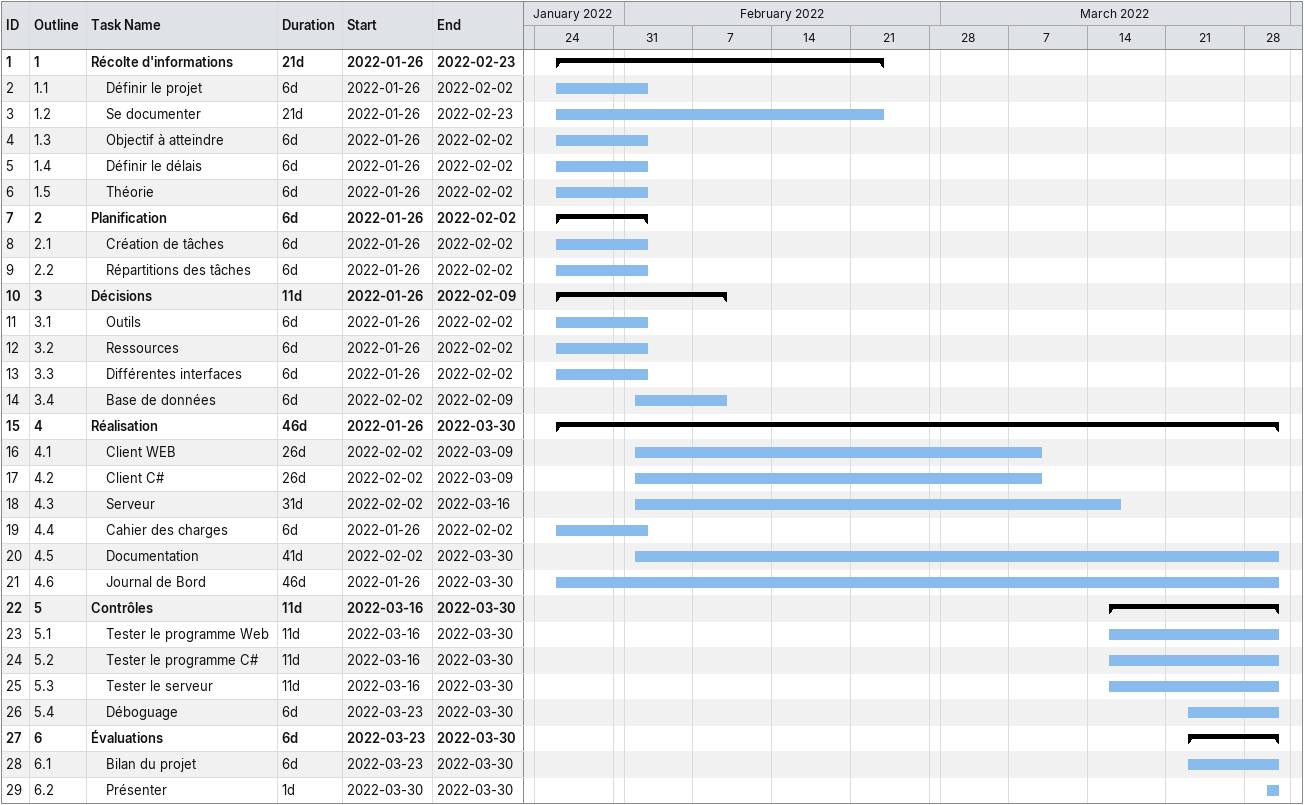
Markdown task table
| ID | WBS | Task | Duration | Start | Finish |
|---|---|---|---|---|---|
| 1 | 1 | **Récolte d'informations** | 21d | 2022-01-26 | 2022-02-23 |
| 2 | 1.1 | Définir le projet | 6d | 2022-01-26 | 2022-02-02 |
| 3 | 1.2 | Se documenter | 21d | 2022-01-26 | 2022-02-23 |
| 4 | 1.3 | Objectif à atteindre | 6d | 2022-01-26 | 2022-02-02 |
| 5 | 1.4 | Définir le délais | 6d | 2022-01-26 | 2022-02-02 |
| 6 | 1.5 | Théorie | 6d | 2022-01-26 | 2022-02-02 |
| 7 | 2 | **Planification** | 6d | 2022-01-26 | 2022-02-02 |
| 8 | 2.1 | Création de tâches | 6d | 2022-01-26 | 2022-02-02 |
| 9 | 2.2 | Répartitions des tâches | 6d | 2022-01-26 | 2022-02-02 |
| 10 | 3 | **Décisions** | 11d | 2022-01-26 | 2022-02-09 |
| 11 | 3.1 | Outils | 6d | 2022-01-26 | 2022-02-02 |
| 12 | 3.2 | Ressources | 6d | 2022-01-26 | 2022-02-02 |
| 13 | 3.3 | Différentes interfaces | 6d | 2022-01-26 | 2022-02-02 |
| 14 | 3.4 | Base de données | 6d | 2022-02-02 | 2022-02-09 |
| 15 | 4 | **Réalisation** | 46d | 2022-01-26 | 2022-03-30 |
| 16 | 4.1 | Client WEB | 26d | 2022-02-02 | 2022-03-09 |
| 17 | 4.2 | Client C# | 26d | 2022-02-02 | 2022-03-09 |
| 18 | 4.3 | Serveur | 31d | 2022-02-02 | 2022-03-16 |
| 19 | 4.4 | Cahier des charges | 6d | 2022-01-26 | 2022-02-02 |
| 20 | 4.5 | Documentation | 41d | 2022-02-02 | 2022-03-30 |
| 21 | 4.6 | Journal de Bord | 46d | 2022-01-26 | 2022-03-30 |
| 22 | 5 | **Contrôles** | 11d | 2022-03-16 | 2022-03-30 |
| 23 | 5.1 | Tester le programme Web | 11d | 2022-03-16 | 2022-03-30 |
| 24 | 5.2 | Tester le programme C# | 11d | 2022-03-16 | 2022-03-30 |
| 25 | 5.3 | Tester le serveur | 11d | 2022-03-16 | 2022-03-30 |
| 26 | 5.4 | Déboguage | 6d | 2022-03-23 | 2022-03-30 |
| 27 | 6 | **Évaluations** | 6d | 2022-03-23 | 2022-03-30 |
| 28 | 6.1 | Bilan du projet | 6d | 2022-03-23 | 2022-03-30 |
| 29 | 6.2 | Présenter | 1d | 2022-03-30 | 2022-03-30 |
